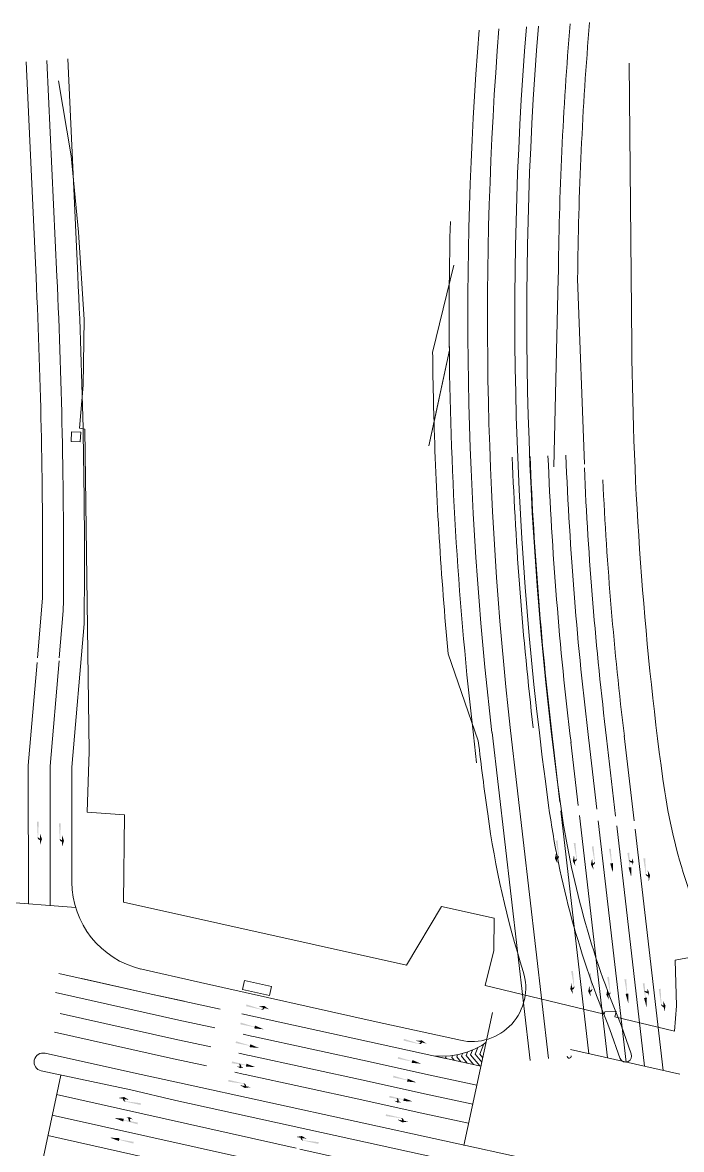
# Model space of a CAD drawing. Header units: millimetres. Extents: x 833924389 to 835767163, y 817400000 to 818811854.
# Drawn here: x 834952826 to 835063141, y 818602668 to 818791452 of the extents above; entities that cross this region are included whole.
import ezdxf

# ---------------------------------------------------------------- set-up
doc = ezdxf.new("R2010")
doc.units = ezdxf.units.MM
doc.header["$LTSCALE"] = 10
doc.header["$MEASUREMENT"] = 0
doc.layers.add('01_Base_Plan', color=5, linetype='Continuous', lineweight=5)

msp = doc.modelspace()

# ---------------------------------------------------------------- hatches: boundary and pattern name
at = {"layer": '01_Base_Plan'}
h = msp.add_hatch(color=256, dxfattribs=at)
edge = h.paths.add_edge_path()
edge.add_line((834955758, 818654807), (834955759, 818654502))
edge.add_spline(control_points=[(834955759, 818654502), (834955478, 818654550), (834955336, 818654762), (834955365, 818654980)], knot_values=[0, 0, 0, 0, 1, 1, 1, 1], weights=[1, 0.8263597, 0.8263597, 1], degree=3, periodic=0)
edge.add_line((834955365, 818654980), (834955425, 818654987))
edge.add_spline(control_points=[(834955425, 818654987), (834955491, 818654811), (834955643, 818654757), (834955758, 818654807)], knot_values=[0, 0, 0, 0, 1, 1, 1, 1], weights=[1, 0.8263597, 0.8263597, 1], degree=3, periodic=0)
h = msp.add_hatch(color=256, dxfattribs=at)
edge = h.paths.add_edge_path()
edge.add_line((834959448, 818654527), (834959449, 818654222))
edge.add_spline(control_points=[(834959449, 818654222), (834959168, 818654270), (834959027, 818654483), (834959055, 818654701)], knot_values=[0, 0, 0, 0, 1, 1, 1, 1], weights=[1, 0.8263597, 0.8263597, 1], degree=3, periodic=0)
edge.add_line((834959055, 818654701), (834959115, 818654707))
edge.add_spline(control_points=[(834959115, 818654707), (834959181, 818654531), (834959334, 818654478), (834959448, 818654527)], knot_values=[0, 0, 0, 0, 1, 1, 1, 1], weights=[1, 0.8263597, 0.8263597, 1], degree=3, periodic=0)
h = msp.add_hatch(color=256, dxfattribs=at)
edge = h.paths.add_edge_path()
edge.add_line((835042248, 818651607), (835042287, 818651305))
edge.add_spline(control_points=[(835042287, 818651305), (835042560, 818651389), (835042672, 818651619), (835042615, 818651831)], knot_values=[0, 0, 0, 0, 1, 1, 1, 1], weights=[1, 0.8263597, 0.8263597, 1], degree=3, periodic=0)
edge.add_line((835042615, 818651831), (835042555, 818651829))
edge.add_spline(control_points=[(835042555, 818651829), (835042512, 818651646), (835042368, 818651573), (835042248, 818651607)], knot_values=[0, 0, 0, 0, 1, 1, 1, 1], weights=[1, 0.8263597, 0.8263597, 1], degree=3, periodic=0)
h = msp.add_hatch(color=256, dxfattribs=at)
edge = h.paths.add_edge_path()
edge.add_line((835045245, 818651190), (835045285, 818650887))
edge.add_spline(control_points=[(835045285, 818650887), (835045557, 818650972), (835045669, 818651201), (835045613, 818651414)], knot_values=[0, 0, 0, 0, 1, 1, 1, 1], weights=[1, 0.8263597, 0.8263597, 1], degree=3, periodic=0)
edge.add_line((835045613, 818651414), (835045552, 818651412))
edge.add_spline(control_points=[(835045552, 818651412), (835045510, 818651229), (835045366, 818651156), (835045245, 818651190)], knot_values=[0, 0, 0, 0, 1, 1, 1, 1], weights=[1, 0.8263597, 0.8263597, 1], degree=3, periodic=0)
h = msp.add_hatch(color=256, dxfattribs=at)
edge = h.paths.add_edge_path()
edge.add_line((835054441, 818651128), (835054342, 818651057))
edge.add_spline(control_points=[(835054342, 818651057), (835054448, 818650850), (835054662, 818650718), (835054930, 818650725)], knot_values=[0, 0, 0, 0, 1, 1, 1, 1], weights=[1, 0.9003281, 0.9003281, 1], degree=3, periodic=0)
edge.add_line((835054930, 818650725), (835054882, 818651027))
edge.add_spline(control_points=[(835054882, 818651027), (835054742, 818650971), (835054575, 818650999), (835054441, 818651128)], knot_values=[0, 0, 0, 0, 1, 1, 1, 1], weights=[1, 0.9003281, 0.9003281, 1], degree=3, periodic=0)
h = msp.add_hatch(color=256, dxfattribs=at)
edge = h.paths.add_edge_path()
edge.add_line((835048281, 818650620), (835048320, 818650318))
edge.add_spline(control_points=[(835048320, 818650318), (835048592, 818650403), (835048705, 818650632), (835048648, 818650845)], knot_values=[0, 0, 0, 0, 1, 1, 1, 1], weights=[1, 0.8263597, 0.8263597, 1], degree=3, periodic=0)
edge.add_line((835048648, 818650845), (835048588, 818650843))
edge.add_spline(control_points=[(835048588, 818650843), (835048545, 818650660), (835048401, 818650587), (835048281, 818650620)], knot_values=[0, 0, 0, 0, 1, 1, 1, 1], weights=[1, 0.8263597, 0.8263597, 1], degree=3, periodic=0)
h = msp.add_hatch(color=256, dxfattribs=at)
edge = h.paths.add_edge_path()
edge.add_line((835057567, 818648689), (835057598, 818648385))
edge.add_spline(control_points=[(835057598, 818648385), (835057313, 818648405), (835057151, 818648602), (835057158, 818648822)], knot_values=[0, 0, 0, 0, 1, 1, 1, 1], weights=[1, 0.8263597, 0.8263597, 1], degree=3, periodic=0)
edge.add_line((835057158, 818648822), (835057217, 818648834))
edge.add_spline(control_points=[(835057217, 818648834), (835057300, 818648666), (835057457, 818648628), (835057567, 818648689)], knot_values=[0, 0, 0, 0, 1, 1, 1, 1], weights=[1, 0.8263597, 0.8263597, 1], degree=3, periodic=0)
h = msp.add_hatch(color=256, dxfattribs=at)
edge = h.paths.add_edge_path()
edge.add_line((835044828, 818629752), (835044867, 818629449))
edge.add_spline(control_points=[(835044867, 818629449), (835045140, 818629534), (835045252, 818629763), (835045195, 818629976)], knot_values=[0, 0, 0, 0, 1, 1, 1, 1], weights=[1, 0.8263597, 0.8263597, 1], degree=3, periodic=0)
edge.add_line((835045195, 818629976), (835045135, 818629974))
edge.add_spline(control_points=[(835045135, 818629974), (835045092, 818629791), (835044948, 818629718), (835044828, 818629752)], knot_values=[0, 0, 0, 0, 1, 1, 1, 1], weights=[1, 0.8263597, 0.8263597, 1], degree=3, periodic=0)
h = msp.add_hatch(color=256, dxfattribs=at)
edge = h.paths.add_edge_path()
edge.add_line((835047826, 818629334), (835047865, 818629032))
edge.add_spline(control_points=[(835047865, 818629032), (835048137, 818629117), (835048250, 818629346), (835048193, 818629558)], knot_values=[0, 0, 0, 0, 1, 1, 1, 1], weights=[1, 0.8263597, 0.8263597, 1], degree=3, periodic=0)
edge.add_line((835048193, 818629558), (835048133, 818629557))
edge.add_spline(control_points=[(835048133, 818629557), (835048090, 818629374), (835047946, 818629301), (835047826, 818629334)], knot_values=[0, 0, 0, 0, 1, 1, 1, 1], weights=[1, 0.8263597, 0.8263597, 1], degree=3, periodic=0)
h = msp.add_hatch(color=256, dxfattribs=at)
edge = h.paths.add_edge_path()
edge.add_line((835050861, 818628765), (835050900, 818628463))
edge.add_spline(control_points=[(835050900, 818628463), (835051173, 818628547), (835051285, 818628777), (835051228, 818628989)], knot_values=[0, 0, 0, 0, 1, 1, 1, 1], weights=[1, 0.8263597, 0.8263597, 1], degree=3, periodic=0)
edge.add_line((835051228, 818628989), (835051168, 818628988))
edge.add_spline(control_points=[(835051168, 818628988), (835051125, 818628804), (835050981, 818628731), (835050861, 818628765)], knot_values=[0, 0, 0, 0, 1, 1, 1, 1], weights=[1, 0.8263597, 0.8263597, 1], degree=3, periodic=0)
h = msp.add_hatch(color=256, dxfattribs=at)
edge = h.paths.add_edge_path()
edge.add_line((835057021, 818629273), (835056922, 818629202))
edge.add_spline(control_points=[(835056922, 818629202), (835057028, 818628994), (835057242, 818628863), (835057510, 818628870)], knot_values=[0, 0, 0, 0, 1, 1, 1, 1], weights=[1, 0.9003281, 0.9003281, 1], degree=3, periodic=0)
edge.add_line((835057510, 818628870), (835057462, 818629171))
edge.add_spline(control_points=[(835057462, 818629171), (835057322, 818629115), (835057156, 818629144), (835057021, 818629273)], knot_values=[0, 0, 0, 0, 1, 1, 1, 1], weights=[1, 0.9003281, 0.9003281, 1], degree=3, periodic=0)
h = msp.add_hatch(color=256, dxfattribs=at)
edge = h.paths.add_edge_path()
edge.add_line((835060147, 818626833), (835060178, 818626530))
edge.add_spline(control_points=[(835060178, 818626530), (835059893, 818626550), (835059731, 818626747), (835059738, 818626967)], knot_values=[0, 0, 0, 0, 1, 1, 1, 1], weights=[1, 0.8263597, 0.8263597, 1], degree=3, periodic=0)
edge.add_line((835059738, 818626967), (835059797, 818626979))
edge.add_spline(control_points=[(835059797, 818626979), (835059881, 818626811), (835060037, 818626773), (835060147, 818626833)], knot_values=[0, 0, 0, 0, 1, 1, 1, 1], weights=[1, 0.8263597, 0.8263597, 1], degree=3, periodic=0)
h = msp.add_hatch(color=256, dxfattribs=at)
edge = h.paths.add_edge_path()
edge.add_line((834993068, 818626435), (834993363, 818626355))
edge.add_spline(control_points=[(834993363, 818626355), (834993242, 818626097), (834992999, 818626017), (834992796, 818626102)], knot_values=[0, 0, 0, 0, 1, 1, 1, 1], weights=[1, 0.8263597, 0.8263597, 1], degree=3, periodic=0)
edge.add_line((834992796, 818626102), (834992806, 818626162))
edge.add_spline(control_points=[(834992806, 818626162), (834992993, 818626179), (834993085, 818626312), (834993068, 818626435)], knot_values=[0, 0, 0, 0, 1, 1, 1, 1], weights=[1, 0.8263597, 0.8263597, 1], degree=3, periodic=0)
h = msp.add_hatch(color=256, dxfattribs=at)
edge = h.paths.add_edge_path()
edge.add_line((835019434, 818620670), (835019728, 818620590))
edge.add_spline(control_points=[(835019728, 818620590), (835019607, 818620331), (835019365, 818620251), (835019162, 818620336)], knot_values=[0, 0, 0, 0, 1, 1, 1, 1], weights=[1, 0.8263597, 0.8263597, 1], degree=3, periodic=0)
edge.add_line((835019162, 818620336), (835019172, 818620396))
edge.add_spline(control_points=[(835019172, 818620396), (835019359, 818620413), (835019451, 818620546), (835019434, 818620670)], knot_values=[0, 0, 0, 0, 1, 1, 1, 1], weights=[1, 0.8263597, 0.8263597, 1], degree=3, periodic=0)
h = msp.add_hatch(color=256, dxfattribs=at)
edge = h.paths.add_edge_path()
edge.add_line((834989082, 818616970), (834989161, 818617063))
edge.add_spline(control_points=[(834989161, 818617063), (834989359, 818616941), (834989473, 818616718), (834989443, 818616452)], knot_values=[0, 0, 0, 0, 1, 1, 1, 1], weights=[1, 0.9003281, 0.9003281, 1], degree=3, periodic=0)
edge.add_line((834989443, 818616452), (834989147, 818616523))
edge.add_spline(control_points=[(834989147, 818616523), (834989214, 818616659), (834989199, 818616827), (834989082, 818616970)], knot_values=[0, 0, 0, 0, 1, 1, 1, 1], weights=[1, 0.9003281, 0.9003281, 1], degree=3, periodic=0)
h = msp.add_hatch(color=256, dxfattribs=at)
edge = h.paths.add_edge_path()
edge.add_line((834989960, 818613310), (834990259, 818613254))
edge.add_spline(control_points=[(834990259, 818613254), (834990263, 818613540), (834990080, 818613717), (834989860, 818613729)], knot_values=[0, 0, 0, 0, 1, 1, 1, 1], weights=[1, 0.8263597, 0.8263597, 1], degree=3, periodic=0)
edge.add_line((834989860, 818613729), (834989843, 818613671))
edge.add_spline(control_points=[(834989843, 818613671), (834990004, 818613574), (834990029, 818613414), (834989960, 818613310)], knot_values=[0, 0, 0, 0, 1, 1, 1, 1], weights=[1, 0.8263597, 0.8263597, 1], degree=3, periodic=0)
h = msp.add_hatch(color=256, dxfattribs=at)
edge = h.paths.add_edge_path()
edge.add_line((834969925, 818611106), (834969625, 818611159))
edge.add_spline(control_points=[(834969625, 818611159), (834969625, 818610873), (834969810, 818610698), (834970030, 818610689)], knot_values=[0, 0, 0, 0, 1, 1, 1, 1], weights=[1, 0.8263597, 0.8263597, 1], degree=3, periodic=0)
edge.add_line((834970030, 818610689), (834970046, 818610747))
edge.add_spline(control_points=[(834970046, 818610747), (834969884, 818610842), (834969857, 818611001), (834969925, 818611106)], knot_values=[0, 0, 0, 0, 1, 1, 1, 1], weights=[1, 0.8263597, 0.8263597, 1], degree=3, periodic=0)
h = msp.add_hatch(color=256, dxfattribs=at)
edge = h.paths.add_edge_path()
edge.add_line((835015447, 818611205), (835015527, 818611298))
edge.add_spline(control_points=[(835015527, 818611298), (835015724, 818611176), (835015839, 818610952), (835015809, 818610686)], knot_values=[0, 0, 0, 0, 1, 1, 1, 1], weights=[1, 0.9003281, 0.9003281, 1], degree=3, periodic=0)
edge.add_line((835015809, 818610686), (835015512, 818610758))
edge.add_spline(control_points=[(835015512, 818610758), (835015580, 818610893), (835015565, 818611061), (835015447, 818611205)], knot_values=[0, 0, 0, 0, 1, 1, 1, 1], weights=[1, 0.9003281, 0.9003281, 1], degree=3, periodic=0)
h = msp.add_hatch(color=256, dxfattribs=at)
edge = h.paths.add_edge_path()
edge.add_line((834970909, 818607363), (834970826, 818607273))
edge.add_spline(control_points=[(834970826, 818607273), (834970633, 818607401), (834970526, 818607628), (834970564, 818607894)], knot_values=[0, 0, 0, 0, 1, 1, 1, 1], weights=[1, 0.9003281, 0.9003281, 1], degree=3, periodic=0)
edge.add_line((834970564, 818607894), (834970858, 818607812))
edge.add_spline(control_points=[(834970858, 818607812), (834970786, 818607679), (834970796, 818607510), (834970909, 818607363)], knot_values=[0, 0, 0, 0, 1, 1, 1, 1], weights=[1, 0.9003281, 0.9003281, 1], degree=3, periodic=0)
h = msp.add_hatch(color=256, dxfattribs=at)
edge = h.paths.add_edge_path()
edge.add_line((835016325, 818607545), (835016625, 818607489))
edge.add_spline(control_points=[(835016625, 818607489), (835016629, 818607774), (835016445, 818607952), (835016226, 818607963)], knot_values=[0, 0, 0, 0, 1, 1, 1, 1], weights=[1, 0.8263597, 0.8263597, 1], degree=3, periodic=0)
edge.add_line((835016226, 818607963), (835016209, 818607905))
edge.add_spline(control_points=[(835016209, 818607905), (835016369, 818607808), (835016395, 818607649), (835016325, 818607545)], knot_values=[0, 0, 0, 0, 1, 1, 1, 1], weights=[1, 0.8263597, 0.8263597, 1], degree=3, periodic=0)
h = msp.add_hatch(color=256, dxfattribs=at)
edge = h.paths.add_edge_path()
edge.add_line((834999687, 818604577), (834999386, 818604629))
edge.add_spline(control_points=[(834999386, 818604629), (834999386, 818604344), (834999572, 818604169), (834999792, 818604160)], knot_values=[0, 0, 0, 0, 1, 1, 1, 1], weights=[1, 0.8263597, 0.8263597, 1], degree=3, periodic=0)
edge.add_line((834999792, 818604160), (834999808, 818604218))
edge.add_spline(control_points=[(834999808, 818604218), (834999646, 818604313), (834999619, 818604472), (834999687, 818604577)], knot_values=[0, 0, 0, 0, 1, 1, 1, 1], weights=[1, 0.8263597, 0.8263597, 1], degree=3, periodic=0)

# ---------------------------------------------------------------- linework, layer by layer
at = {"layer": '01_Base_Plan', "linetype": 'Continuous'}
for p, q in [((834960399, 818785346), (834962082, 818749095)), ((835020843, 818720553), (835024281, 818736547)), ((835021713, 818724598), (835024281, 818736547)), ((835020843, 818720553), (835021713, 818724598)), ((834961090, 818666705), (834963132, 818690740))]:
    msp.add_line(p, q, dxfattribs=at)
at = {"layer": '01_Base_Plan'}
for p, q in [((835054825, 818737351), (835054405, 818784620)), ((835025008, 818750781), (835021484, 818736201)), ((835024080, 818685717), (835029133, 818671121)), ((835047659, 818618695), (835042950, 818659379)), ((835050759, 818618002), (835046058, 818658621)), ((835053859, 818617309), (835049184, 818657706)), ((835056960, 818616616), (835052298, 818656892)), ((835060060, 818615923), (835055384, 818656330)), ((834939481, 818644911), (834961730, 818643199)), ((834982624, 818630657), (835012012, 818624073)), ((835023612, 818617918), (834989555, 818625368)), ((835031479, 818625591), (835026725, 818603358)), ((835012031, 818624069), (835026142, 818620960)), ((835052883, 818617877), (835051176, 818622790)), ((835054714, 818618703), (835053045, 818623507)), ((835027295, 818618989), (835027072, 818618409)), ((835028158, 818619330), (835027843, 818618514)), ((835029057, 818619763), (835028615, 818618618)), ((835030062, 818620349), (835029394, 818618618)), ((835044558, 818619388), (835062853, 818615299)), ((834956599, 818618787), (834971415, 818615507)), ((835023744, 818618325), (835023640, 818618055)), ((835023640, 818618055), (835023783, 818617881)), ((835024832, 818618413), (835024707, 818618089)), ((835024707, 818618089), (835025118, 818617589)), ((835025660, 818618542), (835025528, 818618200)), ((835025528, 818618200), (835026231, 818617345)), ((835026468, 818618740), (835026300, 818618305)), ((835026300, 818618305), (835027276, 818617117)), ((835027072, 818618409), (835028321, 818616888)), ((835027843, 818618514), (835029367, 818616659)), ((835028615, 818618618), (835029704, 818617292)), ((835029394, 818618618), (835029865, 818618045)), ((834955946, 818615837), (834970930, 818612660)), ((834956331, 818601444), (834959221, 818615142)), ((834971415, 818615507), (834979101, 818613853)), ((834979101, 818613853), (835038285, 818600871)), ((834958526, 818611849), (834998643, 818602872)), ((834970930, 818612660), (834978478, 818610879)), ((835037637, 818597903), (834978478, 818610879)), ((834957803, 818608424), (834998089, 818599409)), ((834957081, 818604999), (834997719, 818595905)), ((834999250, 818602736), (835044423, 818592627))]:
    msp.add_line(p, q, dxfattribs=at)
at = {"layer": '01_Base_Plan', "flags": 128}
for points in [[(835044492, 818791224, 0.0179884), (835042522, 818748546), (835041799, 818717003)], [(835046911, 818717460), (835045752, 818748513, -0.0181977), (835047752, 818791452)], [(835029248, 818790159, 0.0484198), (835031421, 818672491), (835031431, 818672492), (835037789, 818617553)], [(835032578, 818790392, 0.0476825), (835034530, 818672850), (835040898, 818617913)], [(834958983, 818685018), (834959652, 818692896, 0.0136721), (834958585, 818748933), (834956907, 818785102)], [(834955318, 818685003), (834956167, 818694995, 0.0131652), (834955089, 818748771), (834953414, 818784857)], [(835024281, 818736547, 0.0263751), (835028311, 818672131), (835028856, 818667430)], [(835048958, 818659650), (835047616, 818671249), (835047630, 818671202, -0.0202108), (835043794, 818718979)], [(835042779, 818660851), (835041656, 818670559), (835041673, 818670481, -0.0202108), (835037799, 818718741)], [(835045865, 818660279), (835044636, 818670904), (835044652, 818670841, -0.0202108), (835040797, 818718860)], [(835052113, 818658485), (835050596, 818671593), (835050608, 818671563, -0.0192622), (835046885, 818716862)], [(835055221, 818657729), (835053576, 818671938), (835053586, 818671924, -0.0183531), (835049979, 818714860)]]:
    msp.add_lwpolyline(points, format="xyb", dxfattribs=at)
at = {"layer": '01_Base_Plan', "linetype": 'Continuous', "flags": 128}
for points in [[(834969742, 818644082), (834969915, 818658745), (834963658, 818659154), (834963971, 818669342), (834963266, 818723310), (834962334, 818723484), (834962960, 818730687), (834963132, 818741707), (834962205, 818756338), (834960981, 818769128), (834958861, 818781671)], [(834961013, 818722879), (834960939, 818721249), (834962494, 818721205), (834962579, 818722827), (834961013, 818722879)], [(834961104, 818647473), (834961090, 818666705)], [(835017122, 818633560), (834969742, 818644082)], [(835050178, 818625359), (835030272, 818630150), (835031733, 818635978), (835031790, 818641416), (835022973, 818643357), (835017122, 818633560)], [(835067404, 818637254), (835065375, 818634987), (835062101, 818634383)], [(835062101, 818634383), (835062305, 818626723), (835061973, 818622508)], [(834982624, 818630657), (834972316, 818632967)], [(835061973, 818622508), (835052000, 818624897), (835052222, 818625759), (835050313, 818625751), (835050178, 818625359)]]:
    msp.add_lwpolyline(points, dxfattribs=at)
at = {"layer": '01_Base_Plan', "flags": 128}
for points in [[(834953807, 818643809), (834953790, 818667012), (834955255, 818684260)], [(834957457, 818643528), (834957440, 818666858), (834958943, 818684546)], [(834979878, 818627491), (834973871, 818628809), (834958886, 818632157)], [(834985901, 818626169), (834973871, 818628809), (834962762, 818631291)], [(834989988, 818630954), (834994485, 818629988), (834994160, 818628473), (834989662, 818629438), (834989988, 818630954)], [(834985029, 818623023), (834979015, 818624343), (834958336, 818628963)], [(834984330, 818619839), (834978310, 818621160), (834959127, 818625446)], [(834983630, 818616655), (834977604, 818617977), (834958180, 818622317)], [(835028878, 818613429), (835020809, 818615194), (835011040, 818617331), (835001271, 818619468), (834991501, 818621605), (834991182, 818621675), (834989756, 818621988)], [(835022006, 818618378), (835023066, 818618305), (835024459, 818618365), (835025837, 818618579), (835027182, 818618945), (835028479, 818619457), (835029711, 818620110), (835030409, 818620585)], [(835028197, 818610241), (835020112, 818612010), (835010343, 818614146), (835000574, 818616283), (834990804, 818618421), (834990484, 818618491), (834989057, 818618804)], [(835029560, 818616617), (835021984, 818618274)], [(835027515, 818607053), (835019415, 818608825), (835009646, 818610962), (834999877, 818613099), (834990107, 818615236), (834989786, 818615306), (834988358, 818615620)]]:
    msp.add_lwpolyline(points, dxfattribs=at)
at = {"layer": '01_Base_Plan', "extrusion": (0, 0, -1)}
for centre, radius, start, end in [((-835636452, 818742517), 601200, 352.139028, 4.598224), ((-835636452, 818742517), 599200, 352.139028, 4.627138), ((-835636452, 818742517), 615000, 358.330413, 359.411573), ((-835636452, 818742517), 581650, 352.314038, 359.491106), ((-835636452, 818742517), 615000, 354.700784, 358.330413), ((-835636452, 818742517), 611500, 352.139028, 353.295189), ((-835028079, 818629749), 9000, 162.43005, 282.42531)]:
    msp.add_arc(centre, radius, start, end, dxfattribs=at)
at = {"layer": '01_Base_Plan', "linetype": 'Continuous'}
for centre, radius, start, end in [((835636452, 818742517), 612200, 178.536983, 180.558704), ((835636452, 818742517), 612200, 179.249808, 180.558704), ((833934637, 818701414), 1028550, 359.405362, 2.65705), ((835636452, 818742517), 602125, 182.27433, 186.602021), ((835636452, 818742517), 602125, 182.27433, 186.602021), ((834976104, 818647484), 15000, 180.0421, 256.65064), ((835044343, 818618311), 338, 186.60202, 6.60202)]:
    msp.add_arc(centre, radius, start, end, dxfattribs=at)
at = {"layer": '01_Base_Plan'}
for centre, radius, start, end in [((835159129, 818678099), 100000, 187.68596, 207.28833), ((835189195, 818680765), 147700, 187.86097, 202.80941), ((835189195, 818680765), 160000, 187.86097, 197.56995), ((835189195, 818680765), 149700, 187.86097, 202.78492), ((834956272, 818617312), 1511, 77.51658, 257.51658), ((835053798, 818618290), 1000, 204.30057, 24.30057)]:
    msp.add_arc(centre, radius, start, end, dxfattribs=at)
for points in [[(834955365, 818654980), (834955234, 818657593), (834955426, 818654987), (834955538, 818657594)], [(834959055, 818654701), (834958924, 818657313), (834959116, 818654707), (834959228, 818657314)], [(834956077, 818654655), (834955762, 818653740), (834955756, 818655569)], [(834959767, 818654375), (834959452, 818653460), (834959446, 818655289)], [(835042554, 818651829), (835042099, 818654399), (835042615, 818651831), (835042400, 818654438)], [(835045551, 818651412), (835045096, 818653982), (835045613, 818651414), (835045398, 818654021)], [(835048587, 818650843), (835048132, 818653412), (835048648, 818650845), (835048433, 818653452)], [(835051426, 818650613), (835051011, 818653022), (835051486, 818650620), (835051312, 818653058)], [(835041952, 818651415), (835042150, 818652363), (835042385, 818650549)], [(835044950, 818650998), (835045147, 818651945), (835045383, 818650131)], [(835047985, 818650429), (835048183, 818651376), (835048418, 818649562)], [(835054500, 818649930), (835054088, 818652339), (835054561, 818649938), (835054391, 818652376)], [(835057158, 818648822), (835056768, 818651409), (835057218, 818648834), (835057070, 818651440)], [(835051643, 818649069), (835051213, 818650587), (835051698, 818650646)], [(835054717, 818648386), (835054289, 818649905), (835054773, 818649963)], [(835045134, 818629974), (835044679, 818632544), (835045195, 818629976), (835044980, 818632583)], [(835048132, 818629557), (835047676, 818632126), (835048193, 818629558), (835047978, 818632165)], [(835044532, 818629560), (835044730, 818630507), (835044965, 818628694)], [(835051167, 818628987), (835050712, 818631557), (835051228, 818628989), (835051013, 818631596)], [(835054006, 818628758), (835053591, 818631166), (835054066, 818628765), (835053892, 818631203)], [(835057080, 818628075), (835056668, 818630484), (835057141, 818628082), (835056971, 818630520)], [(835047530, 818629143), (835047728, 818630090), (835047963, 818628276)], [(835050565, 818628574), (835050763, 818629521), (835050998, 818627707)], [(835054223, 818627214), (835053793, 818628732), (835054278, 818628791)], [(835059738, 818626967), (835059348, 818629554), (835059798, 818626979), (835059650, 818629585)], [(834992796, 818626102), (834990243, 818626671), (834992807, 818626163), (834990323, 818626964)], [(834993300, 818626702), (834994098, 818626155), (834992333, 818626636)], [(835057297, 818626531), (835056869, 818628050), (835057353, 818628108)], [(834991673, 818623151), (834989276, 818623632), (834991688, 818623210), (834989351, 818623926)], [(834993191, 818622798), (834991620, 818622944), (834991740, 818623417)], [(835019162, 818620336), (835016609, 818620905), (835019172, 818620397), (835016689, 818621199)], [(835019665, 818620936), (835020464, 818620389), (835018699, 818620870)], [(834990889, 818620017), (834988493, 818620497), (834990904, 818620076), (834988567, 818620792)], [(834992408, 818619663), (834990837, 818619809), (834990956, 818620282)], [(834990258, 818616754), (834987842, 818617122), (834990270, 818616814), (834987903, 818617421)], [(835018038, 818617386), (835015642, 818617866), (835018053, 818617445), (835015716, 818618161)], [(835019557, 818617032), (835017986, 818617178), (835018105, 818617651)], [(834991792, 818616473), (834990216, 818616545), (834990313, 818617023)], [(834989843, 818613670), (834987258, 818614031), (834989860, 818613729), (834987314, 818614330)], [(835017255, 818614251), (835014858, 818614731), (835017270, 818614310), (835014933, 818615026)], [(835018773, 818613898), (835017202, 818614043), (835017322, 818614516)], [(835016624, 818610988), (835014208, 818611356), (835016636, 818611048), (835014269, 818611655)], [(835018158, 818610707), (835016581, 818610779), (835016679, 818611258)], [(834968216, 818607949), (834969789, 818607825), (834969676, 818607351)], [(834969740, 818607618), (834972143, 818607171), (834969726, 818607559), (834972072, 818606874)], [(835016208, 818607904), (835013624, 818608266), (835016226, 818607963), (835013680, 818608564)], [(834967489, 818604647), (834969065, 818604555), (834968961, 818604078)], [(834969019, 818604346), (834971431, 818603947), (834969006, 818604286), (834971366, 818603650)]]:
    msp.add_solid(points, dxfattribs=at)
at = {"layer": '01_Base_Plan', "extrusion": (0, 0, -1)}
for points in [[(-835054833, 818651481), (-835055113, 818650901), (-835054978, 818650271)], [(-835057899, 818648569), (-835057676, 818647627), (-835057488, 818649447)], [(-835057413, 818629626), (-835057693, 818629046), (-835057558, 818628415)], [(-835060479, 818626714), (-835060256, 818625772), (-835060068, 818627591)], [(-834989892, 818616365), (-834989254, 818616282), (-834988698, 818616609)], [(-834990050, 818612970), (-834989211, 818613451), (-834991008, 818613114)], [(-834969830, 818611446), (-834970676, 818610975), (-834968874, 818611290)], [(-834970046, 818610748), (-834972635, 818610419), (-834970030, 818610689), (-834972583, 818610119)], [(-835016258, 818610599), (-835015619, 818610516), (-835015063, 818610843)], [(-834970118, 818607995), (-834970759, 818608057), (-834971304, 818607712)], [(-835016416, 818607204), (-835015576, 818607685), (-835017374, 818607348)], [(-834999592, 818604916), (-835000438, 818604446), (-834998636, 818604760)], [(-834999808, 818604219), (-835002397, 818603889), (-834999792, 818604160), (-835002345, 818603590)]]:
    msp.add_solid(points, dxfattribs=at)

doc.saveas('drawing.dxf')
